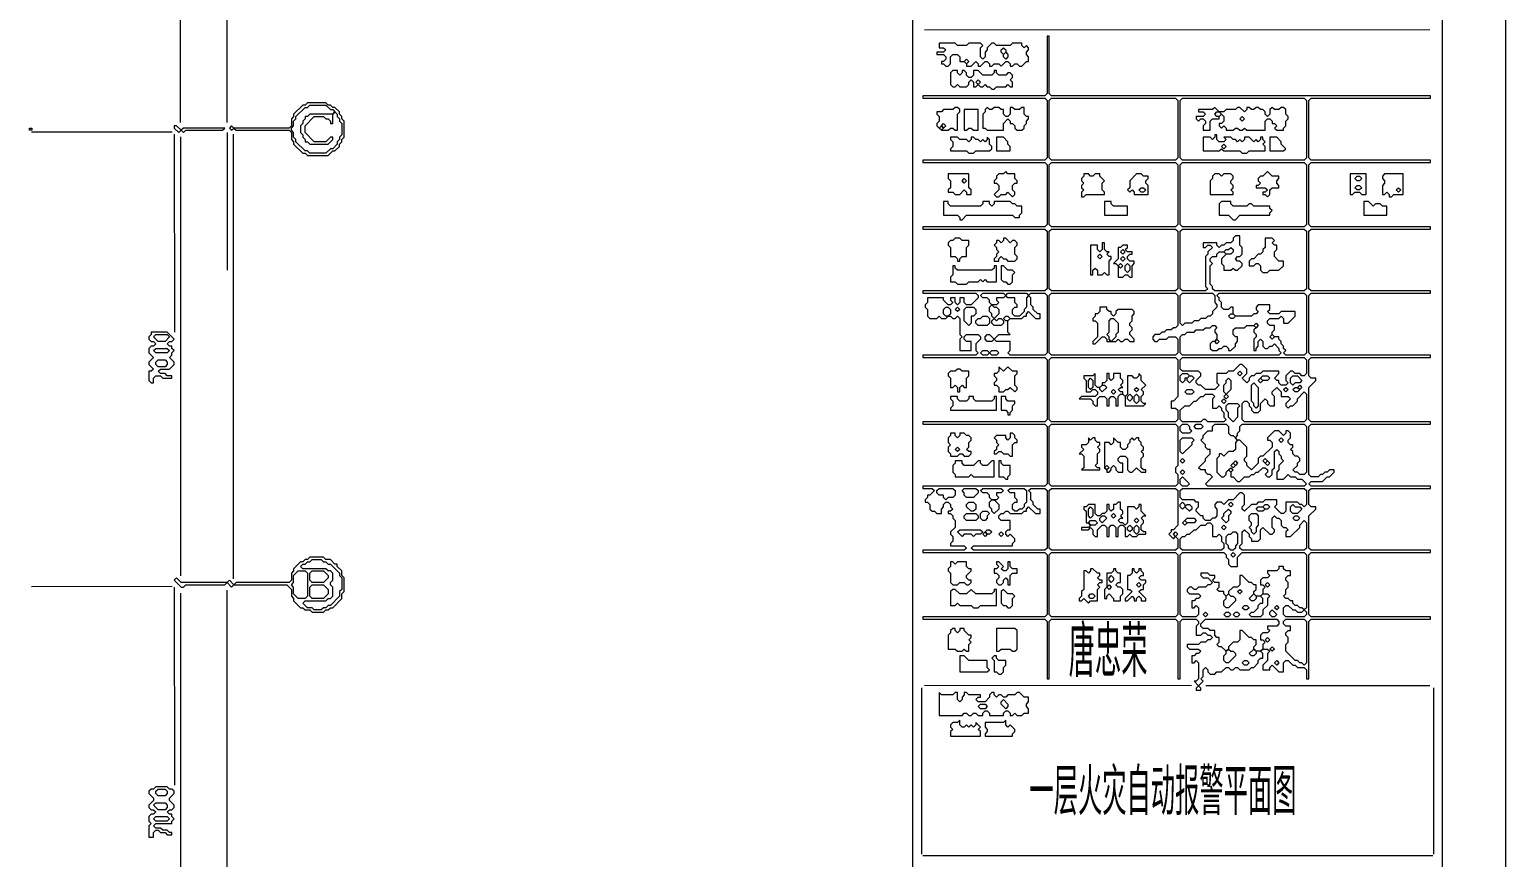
# Model space of a CAD drawing. Extents: x 67 to 3049, y 50 to 1736.
# Drawn here: x 2406 to 3049, y 420 to 781 of the extents above; entities that cross this region are included whole.
import ezdxf

# ---------------------------------------------------------------- set-up
doc = ezdxf.new("R2010")
doc.units = 0
for name, color, linetype, lineweight in [('OCR_TEXT', 6, 'Continuous', 0), ('RESIDUAL_GRAPHIC', 3, 'Continuous', 0), ('TEXT_FALLBACK_OUTLINE', 2, 'Continuous', 0), ('TRACE_STRAIGHT', 5, 'Continuous', 0), ('TRACE_TEXT_SYMBOL', 6, 'Continuous', 0)]:
    doc.layers.add(name, color=color, linetype=linetype, lineweight=lineweight)
doc.styles.add('wqy-unicode', font='wqy-unicode.lff')

msp = doc.modelspace()

# ---------------------------------------------------------------- linework, layer by layer
at = {"layer": 'RESIDUAL_GRAPHIC', "color": 3}
for points in [[(2849, 778), (2849, 753), (2848, 752), (2795, 752), (2795, 751), (2848, 751), (2849, 750), (2849, 725), (2848, 724), (2795, 724), (2795, 723), (2848, 723), (2849, 722), (2849, 696), (2848, 695), (2795, 695), (2795, 694), (2848, 694), (2849, 693), (2849, 668), (2848, 667), (2795, 667), (2795, 666), (2818, 666), (2819, 665), (2819, 664), (2816, 661), (2814, 661), (2813, 662), (2813, 664), (2811, 664), (2811, 662), (2810, 661), (2809, 662), (2809, 664), (2807, 664), (2807, 663), (2808, 662), (2807, 661), (2806, 661), (2804, 663), (2804, 664), (2797, 664), (2797, 662), (2796, 661), (2796, 660), (2797, 659), (2797, 656), (2798, 655), (2801, 655), (2802, 656), (2803, 655), (2805, 655), (2806, 656), (2807, 656), (2808, 655), (2809, 655), (2810, 656), (2811, 655), (2811, 648), (2812, 647), (2811, 646), (2811, 641), (2816, 641)], [(2963, 574), (2963, 580), (2964, 581), (3016, 581), (3016, 582), (2964, 582), (2963, 583), (2964, 584), (2969, 584), (2971, 586), (2972, 586), (2974, 588), (2974, 589), (2972, 589), (2971, 588), (2970, 588), (2969, 587), (2968, 587), (2967, 586), (2964, 586), (2963, 587), (2963, 608), (2964, 609), (3016, 609), (3016, 610), (2964, 610), (2963, 611), (2963, 625), (2966, 628), (2966, 629), (2964, 629), (2963, 630), (2963, 637), (2964, 638), (3016, 638), (3016, 639), (2964, 639), (2963, 640), (2963, 665), (2964, 666), (3016, 666), (3016, 667), (2964, 667), (2963, 668), (2963, 693), (2964, 694), (3016, 694), (3016, 695), (2964, 695), (2963, 696), (2963, 722), (2964, 723), (3016, 723), (3016, 724), (2964, 724), (2963, 725), (2963, 750), (2964, 751), (3016, 751), (3016, 752), (2851, 752), (2850, 753), (2850, 778), (2849, 778)], [(2920, 651), (2921, 652), (2922, 652), (2923, 651), (2922, 650), (2922, 649), (2923, 648), (2923, 646), (2922, 645), (2921, 645), (2920, 644), (2920, 642), (2921, 641), (2923, 641), (2924, 642), (2925, 642), (2926, 643), (2927, 643), (2928, 642), (2928, 641), (2929, 641), (2931, 643), (2931, 644), (2932, 645), (2932, 647), (2931, 647), (2930, 648), (2930, 650), (2931, 651), (2935, 651), (2936, 652), (2939, 652), (2940, 651), (2939, 650), (2939, 649), (2940, 648), (2940, 647), (2939, 646), (2939, 641), (2940, 641), (2940, 642), (2941, 643), (2941, 645), (2942, 646), (2943, 645), (2943, 643), (2944, 642), (2945, 642), (2946, 643), (2947, 643), (2948, 644), (2950, 642), (2950, 641), (2951, 640), (2950, 639), (2908, 639), (2907, 640), (2907, 647), (2908, 648), (2909, 648), (2910, 649), (2913, 649), (2914, 650), (2917, 650)], [(2917, 650), (2918, 651), (2920, 651)], [(2816, 641), (2816, 645), (2814, 645), (2813, 646), (2813, 647), (2814, 648), (2819, 648), (2820, 647), (2820, 646), (2818, 644), (2818, 641), (2819, 640), (2818, 639), (2795, 639), (2795, 638), (2848, 638), (2849, 637), (2849, 611), (2848, 610), (2795, 610), (2795, 609), (2848, 609), (2849, 608), (2849, 583), (2848, 582), (2795, 582), (2795, 581), (2799, 581), (2800, 580), (2798, 578), (2797, 578), (2797, 577), (2796, 576), (2796, 575), (2797, 575), (2798, 574), (2798, 572), (2799, 571), (2800, 571), (2801, 570), (2803, 570), (2803, 572), (2804, 573), (2804, 574), (2805, 575), (2806, 575), (2807, 574), (2807, 573), (2808, 572), (2807, 571), (2806, 571), (2806, 570), (2807, 570), (2808, 569), (2808, 568), (2809, 567), (2809, 564), (2807, 562), (2807, 561), (2808, 560), (2808, 558), (2807, 557), (2807, 556), (2813, 556)], [(2919, 582), (2918, 583), (2921, 586), (2920, 587), (2919, 587), (2918, 588), (2918, 589), (2916, 589), (2915, 590), (2918, 593), (2918, 594), (2920, 596), (2920, 598), (2919, 598), (2918, 599), (2918, 600), (2916, 602), (2917, 603), (2917, 604), (2919, 606), (2921, 606), (2921, 608)], [(2921, 608), (2922, 609), (2927, 609), (2928, 608), (2928, 605), (2929, 604), (2930, 604), (2932, 602), (2931, 601), (2931, 598), (2930, 597), (2928, 597), (2926, 595), (2925, 596), (2924, 596), (2924, 595), (2923, 594), (2923, 588), (2925, 586), (2926, 586), (2927, 587), (2927, 588), (2928, 589), (2929, 588), (2929, 586), (2930, 586), (2932, 584), (2933, 584), (2935, 586), (2937, 586), (2938, 587), (2939, 587), (2940, 588), (2941, 588), (2943, 590), (2944, 590), (2945, 589), (2945, 588), (2944, 587), (2945, 586), (2946, 586), (2947, 587), (2947, 589), (2948, 590), (2948, 597), (2949, 598), (2950, 597), (2950, 596), (2951, 595), (2951, 594), (2952, 593), (2950, 591), (2950, 589), (2949, 588), (2949, 585), (2952, 585), (2954, 587), (2955, 586), (2957, 586), (2958, 585), (2960, 585), (2962, 583), (2961, 582), (2919, 582)], [(2917, 499), (2917, 502), (2918, 503), (2919, 502), (2919, 501), (2920, 500), (2922, 500), (2923, 501), (2925, 501), (2927, 503), (2928, 503), (2929, 502), (2930, 502), (2931, 503), (2932, 503), (2933, 502), (2937, 502), (2938, 503), (2939, 503), (2941, 505), (2941, 506), (2942, 507), (2943, 507), (2943, 509), (2942, 510), (2943, 511), (2945, 511), (2946, 510), (2945, 509), (2945, 506), (2943, 504), (2943, 502), (2946, 502), (2946, 503), (2947, 504), (2950, 501), (2952, 501), (2952, 505), (2953, 506), (2954, 506), (2956, 504), (2957, 504), (2958, 503), (2961, 503), (2962, 502), (2962, 498), (2963, 498), (2963, 523), (2964, 524), (3016, 524), (3016, 525), (2964, 525), (2963, 526), (2963, 552), (2964, 553), (3016, 553), (3016, 554), (2964, 554), (2963, 555), (2963, 569), (2966, 572), (2966, 573), (2964, 573), (2963, 574)], [(2813, 556), (2814, 555), (2813, 554), (2795, 554), (2795, 553), (2848, 553), (2849, 552), (2849, 526), (2848, 525), (2795, 525), (2795, 524), (2848, 524), (2849, 523), (2849, 498), (2850, 498), (2850, 523), (2851, 524), (2905, 524), (2906, 523), (2906, 498), (2907, 498), (2907, 523), (2908, 524), (2914, 524), (2915, 523), (2915, 522), (2914, 521), (2914, 517), (2916, 517), (2917, 518), (2918, 518), (2919, 517), (2920, 517), (2921, 516), (2920, 515), (2919, 515), (2918, 514), (2916, 514), (2915, 513), (2910, 513), (2910, 512), (2911, 511), (2915, 511), (2916, 510), (2915, 509), (2914, 509), (2913, 508), (2912, 508), (2912, 505), (2913, 505), (2914, 506), (2915, 505), (2915, 498), (2914, 497), (2913, 497), (2915, 495), (2914, 494), (2914, 493), (2916, 493), (2916, 494), (2915, 495), (2917, 497), (2916, 498), (2917, 499)], [(2907, 552), (2908, 553), (2926, 553), (2927, 552), (2927, 551), (2928, 550), (2928, 548), (2929, 547), (2932, 547), (2932, 551), (2934, 553), (2961, 553), (2962, 552), (2962, 529), (2961, 528), (2960, 529), (2959, 529), (2958, 530), (2957, 530), (2956, 531), (2956, 532), (2955, 532), (2954, 533), (2953, 533), (2952, 534), (2953, 535), (2953, 537), (2954, 538), (2954, 540), (2953, 541), (2953, 542), (2954, 543), (2955, 543), (2955, 545), (2953, 545), (2952, 546), (2952, 547), (2950, 547), (2950, 546), (2949, 545), (2945, 545), (2945, 544), (2946, 543), (2945, 542), (2943, 542), (2942, 541), (2942, 539), (2943, 539), (2944, 538), (2943, 537), (2943, 535), (2942, 534), (2940, 534), (2939, 535), (2939, 536), (2940, 537), (2940, 539), (2939, 539), (2938, 540), (2937, 540), (2934, 543), (2933, 543), (2933, 539), (2932, 538)], [(2932, 538), (2930, 538), (2928, 536), (2928, 535), (2927, 534), (2926, 535), (2926, 536), (2924, 536), (2923, 537), (2924, 538), (2924, 540), (2922, 540), (2921, 541), (2922, 542), (2922, 543), (2920, 543), (2919, 544), (2916, 544), (2916, 543), (2917, 542), (2919, 542), (2921, 540), (2920, 539), (2919, 539), (2918, 538), (2915, 538), (2914, 537), (2913, 537), (2912, 538), (2911, 538), (2910, 537), (2910, 536), (2911, 535), (2915, 535), (2916, 534), (2915, 533), (2914, 533), (2913, 532), (2912, 532), (2912, 529), (2913, 529), (2914, 530), (2915, 529), (2915, 526), (2914, 525), (2908, 525), (2907, 526), (2907, 552)]]:
    msp.add_lwpolyline(points, dxfattribs=at)
for points in [[(2850, 750), (2851, 751), (2905, 751), (2906, 750), (2906, 725), (2905, 724), (2851, 724), (2850, 725)], [(2907, 750), (2908, 751), (2961, 751), (2962, 750), (2962, 725), (2961, 724), (2908, 724), (2907, 725)], [(2850, 722), (2851, 723), (2905, 723), (2906, 722), (2906, 696), (2905, 695), (2851, 695), (2850, 696)], [(2907, 722), (2908, 723), (2961, 723), (2962, 722), (2962, 696), (2961, 695), (2908, 695), (2907, 696)], [(2850, 693), (2851, 694), (2905, 694), (2906, 693), (2906, 668), (2905, 667), (2851, 667), (2850, 668)], [(2907, 693), (2908, 694), (2961, 694), (2962, 693), (2962, 668), (2961, 667), (2922, 667), (2921, 668), (2921, 669), (2920, 670), (2920, 678), (2921, 679), (2920, 680), (2920, 681), (2921, 682), (2923, 682), (2923, 683), (2924, 684), (2926, 684), (2927, 683), (2925, 681), (2925, 679), (2926, 678), (2926, 676), (2929, 676), (2930, 677), (2931, 676), (2932, 676), (2934, 678), (2934, 679), (2933, 680), (2932, 680), (2931, 681), (2932, 682), (2933, 682), (2934, 683), (2934, 686), (2933, 687), (2933, 691), (2931, 691), (2930, 690), (2930, 689), (2929, 688), (2927, 688), (2926, 687), (2925, 687), (2924, 686), (2923, 687), (2923, 688), (2917, 688), (2917, 686), (2918, 686), (2919, 687), (2920, 687), (2921, 686), (2919, 684), (2919, 683), (2918, 682), (2918, 669), (2919, 668), (2918, 667), (2908, 667), (2907, 668)], [(2928, 685), (2929, 686), (2930, 685), (2930, 684), (2929, 683), (2927, 683), (2926, 684), (2927, 685)], [(2820, 665), (2821, 666), (2830, 666), (2831, 665), (2830, 664), (2827, 664), (2827, 663), (2828, 662), (2827, 661), (2825, 661), (2824, 662), (2824, 663), (2823, 664), (2821, 664)], [(2841, 665), (2842, 666), (2848, 666), (2849, 665), (2849, 640), (2848, 639), (2833, 639), (2832, 640), (2833, 641), (2833, 645), (2827, 645), (2826, 646), (2828, 648), (2833, 648), (2832, 649), (2832, 654), (2833, 655), (2838, 655), (2839, 656), (2840, 656), (2840, 657), (2841, 658), (2844, 655), (2846, 655), (2846, 657), (2845, 657), (2843, 659), (2843, 660), (2842, 661), (2842, 664)], [(2831, 665), (2832, 666), (2840, 666), (2841, 665), (2840, 664), (2840, 660), (2839, 659), (2839, 658), (2837, 656), (2835, 656), (2834, 657), (2834, 659), (2835, 660), (2836, 660), (2836, 661), (2835, 662), (2835, 664), (2832, 664)], [(2850, 665), (2851, 666), (2905, 666), (2906, 665), (2906, 652), (2905, 651), (2904, 651), (2903, 650), (2901, 650), (2900, 649), (2899, 649), (2898, 648), (2896, 648), (2895, 647), (2895, 646), (2896, 645), (2897, 645), (2898, 646), (2901, 646), (2902, 647), (2905, 647), (2906, 646), (2906, 640), (2905, 639), (2851, 639), (2850, 640)], [(2907, 665), (2908, 666), (2921, 666), (2922, 665), (2922, 662), (2923, 661), (2923, 660), (2921, 658), (2921, 657), (2920, 656), (2919, 656), (2918, 655), (2916, 655), (2915, 654), (2913, 654), (2912, 653), (2909, 653), (2908, 652), (2907, 653)], [(2923, 665), (2924, 666), (2961, 666), (2962, 665), (2962, 640), (2961, 639), (2953, 639), (2952, 640), (2953, 641), (2952, 642), (2952, 643), (2951, 644), (2951, 645), (2950, 646), (2950, 647), (2948, 647), (2947, 648), (2947, 649), (2948, 650), (2948, 652), (2946, 652), (2945, 653), (2945, 654), (2946, 655), (2950, 655), (2951, 656), (2952, 655), (2952, 653), (2954, 653), (2957, 656), (2957, 658), (2951, 658), (2950, 657), (2946, 657), (2945, 658), (2946, 659), (2946, 661), (2941, 661), (2940, 660), (2940, 659), (2941, 658), (2940, 657), (2939, 657), (2938, 656), (2931, 656), (2930, 657), (2930, 660), (2929, 660), (2928, 659), (2926, 659), (2925, 660), (2925, 662), (2924, 663), (2924, 664)], [(2804, 659), (2805, 660), (2806, 660), (2807, 659), (2807, 657), (2806, 656), (2805, 656), (2804, 657)], [(2809, 659), (2810, 660), (2811, 659), (2810, 658)], [(2813, 659), (2814, 660), (2817, 660), (2818, 659), (2818, 657), (2817, 656), (2816, 656), (2816, 653), (2815, 652), (2813, 654)], [(2820, 655), (2821, 656), (2823, 656), (2824, 655), (2824, 653), (2823, 652), (2819, 652), (2818, 653), (2818, 654), (2819, 655)], [(2824, 660), (2825, 661), (2826, 660), (2827, 660), (2828, 659), (2828, 657), (2826, 655), (2825, 656), (2825, 657), (2824, 658)], [(2830, 655), (2831, 656), (2832, 656), (2833, 655), (2832, 654), (2831, 654)], [(2928, 656), (2929, 657), (2930, 657), (2931, 656), (2930, 655), (2929, 655)], [(2825, 654), (2826, 655), (2827, 654), (2828, 655), (2829, 655), (2830, 654), (2830, 653), (2829, 652), (2826, 652), (2825, 653)], [(2939, 652), (2940, 653), (2941, 652), (2940, 651)], [(2822, 647), (2823, 648), (2824, 648), (2826, 646), (2825, 645), (2823, 645), (2822, 646)], [(2922, 645), (2923, 646), (2924, 645), (2923, 644)], [(2946, 647), (2947, 648), (2948, 647), (2947, 646)], [(2820, 640), (2821, 641), (2823, 641), (2824, 640), (2823, 639), (2821, 639)], [(2824, 640), (2825, 641), (2827, 641), (2828, 640), (2827, 639), (2825, 639)], [(2850, 637), (2851, 638), (2905, 638), (2906, 637), (2906, 621), (2904, 619), (2903, 619), (2903, 616), (2905, 616), (2906, 615), (2906, 611), (2905, 610), (2851, 610), (2850, 611)], [(2907, 637), (2908, 638), (2961, 638), (2962, 637), (2962, 631), (2961, 630), (2960, 630), (2959, 631), (2957, 631), (2956, 632), (2955, 632), (2953, 630), (2953, 628), (2954, 627), (2953, 626), (2951, 626), (2950, 627), (2950, 628), (2949, 628), (2948, 629), (2950, 631), (2950, 632), (2943, 632), (2942, 631), (2940, 631), (2939, 630), (2938, 630), (2937, 629), (2937, 628), (2936, 627), (2934, 629), (2936, 631), (2936, 633), (2934, 635), (2933, 635), (2930, 632), (2928, 632), (2927, 631), (2923, 631), (2923, 627), (2924, 626), (2922, 624), (2918, 624), (2916, 626), (2915, 626), (2914, 627), (2914, 628), (2916, 630), (2916, 631), (2915, 632), (2908, 632), (2907, 633)], [(2828, 634), (2828, 632), (2827, 631), (2826, 631), (2826, 630), (2827, 629), (2827, 628), (2826, 627), (2826, 626), (2827, 626), (2828, 625), (2828, 623), (2830, 623), (2831, 624), (2832, 624), (2833, 625), (2835, 623), (2836, 624), (2836, 625), (2835, 626), (2835, 630), (2836, 631), (2836, 632), (2834, 632), (2832, 634), (2830, 632)], [(2907, 630), (2908, 631), (2910, 631), (2911, 630), (2910, 629), (2909, 629), (2909, 628), (2908, 627), (2907, 628)], [(2910, 629), (2911, 630), (2912, 630), (2913, 629), (2911, 627), (2910, 628)], [(2932, 631), (2933, 632), (2934, 631), (2933, 630)], [(2942, 629), (2943, 630), (2945, 630), (2946, 629), (2945, 628), (2943, 628)], [(2955, 629), (2956, 630), (2958, 630), (2960, 628), (2959, 627), (2957, 627), (2956, 626), (2955, 627)], [(2909, 623), (2910, 624), (2912, 624), (2913, 623), (2912, 622), (2910, 622)], [(2927, 628), (2928, 629), (2929, 628), (2929, 624), (2927, 622), (2926, 623), (2926, 626), (2927, 627)], [(2949, 625), (2951, 623), (2951, 621), (2954, 621), (2955, 620), (2953, 618), (2953, 617), (2954, 616), (2955, 617), (2956, 617), (2958, 619), (2958, 620), (2961, 623), (2962, 622), (2962, 611), (2961, 610), (2935, 610), (2934, 611), (2934, 618), (2935, 619), (2936, 619), (2937, 618), (2937, 617), (2938, 616), (2938, 615), (2939, 614), (2941, 614), (2942, 615), (2942, 618), (2944, 620), (2945, 619), (2945, 618), (2946, 617), (2948, 617), (2948, 621), (2947, 622), (2947, 623)], [(2938, 626), (2939, 627), (2941, 625), (2941, 617), (2940, 616), (2939, 617), (2939, 618), (2938, 619)], [(2941, 628), (2942, 629), (2943, 628), (2942, 627)], [(2952, 624), (2953, 625), (2954, 624), (2953, 623)], [(2956, 624), (2957, 625), (2958, 625), (2959, 624), (2958, 623), (2957, 623)], [(2958, 625), (2959, 626), (2960, 625), (2959, 624)], [(2917, 621), (2918, 622), (2921, 622), (2922, 621), (2921, 620), (2921, 616), (2923, 616), (2924, 617), (2925, 616), (2925, 615), (2926, 614), (2926, 612), (2927, 611), (2926, 610), (2919, 610), (2918, 611), (2917, 611), (2916, 610), (2908, 610), (2907, 611), (2907, 615), (2909, 617), (2911, 617), (2913, 619), (2914, 619), (2916, 621)], [(2925, 619), (2926, 620), (2927, 619), (2926, 618)], [(2926, 621), (2927, 622), (2928, 621), (2927, 620)], [(2927, 617), (2928, 618), (2932, 618), (2933, 617), (2932, 616), (2932, 612), (2930, 610), (2928, 612), (2928, 614), (2927, 615)], [(2850, 608), (2851, 609), (2905, 609), (2906, 608), (2906, 591), (2905, 590), (2905, 588), (2906, 587), (2906, 583), (2905, 582), (2851, 582), (2850, 583)], [(2907, 608), (2908, 609), (2910, 609), (2911, 608), (2911, 607), (2912, 606), (2911, 605), (2908, 605), (2907, 606)], [(2913, 608), (2914, 609), (2916, 609), (2917, 608), (2916, 607), (2914, 607)], [(2933, 608), (2934, 609), (2961, 609), (2962, 608), (2962, 588), (2961, 587), (2959, 587), (2958, 588), (2957, 588), (2956, 589), (2958, 591), (2958, 592), (2959, 593), (2959, 594), (2958, 595), (2957, 595), (2956, 596), (2956, 597), (2955, 598), (2956, 599), (2956, 600), (2955, 600), (2954, 601), (2954, 602), (2955, 603), (2955, 605), (2954, 606), (2953, 606), (2953, 605), (2952, 604), (2950, 606), (2948, 606), (2945, 603), (2945, 602), (2946, 602), (2947, 601), (2947, 599), (2943, 595), (2942, 595), (2941, 594), (2941, 592), (2938, 589), (2936, 591), (2936, 592), (2935, 593), (2935, 594), (2936, 595), (2936, 599), (2933, 602), (2932, 602), (2931, 603), (2932, 604), (2932, 605), (2933, 606)], [(2907, 602), (2908, 603), (2912, 603), (2913, 602), (2912, 601), (2912, 600), (2908, 596), (2907, 597)], [(2950, 602), (2951, 603), (2952, 602), (2951, 601)], [(2907, 593), (2908, 594), (2909, 593), (2908, 592)], [(2929, 591), (2930, 592), (2931, 591), (2930, 590)], [(2930, 592), (2931, 593), (2932, 592), (2931, 591)], [(2943, 593), (2944, 594), (2945, 593), (2944, 592)], [(2944, 592), (2945, 593), (2946, 592), (2945, 591)], [(2907, 588), (2908, 589), (2909, 588), (2908, 587)], [(2907, 585), (2908, 586), (2911, 583), (2910, 582), (2908, 582), (2907, 583)], [(2928, 589), (2929, 590), (2930, 589), (2929, 588)], [(2801, 580), (2802, 581), (2808, 581), (2809, 580), (2809, 578), (2808, 577), (2806, 577), (2805, 576), (2804, 577), (2804, 578), (2802, 578), (2801, 579)], [(2812, 580), (2813, 581), (2818, 581), (2819, 580), (2819, 579), (2817, 577), (2814, 577), (2813, 578), (2813, 579)], [(2841, 580), (2842, 581), (2848, 581), (2849, 580), (2849, 555), (2848, 554), (2817, 554), (2816, 555), (2817, 556), (2834, 556), (2834, 557), (2835, 558), (2835, 559), (2833, 561), (2832, 560), (2831, 561), (2831, 562), (2832, 563), (2833, 563), (2833, 567), (2829, 567), (2828, 568), (2828, 569), (2829, 570), (2830, 570), (2831, 571), (2832, 571), (2833, 570), (2838, 570), (2839, 571), (2840, 571), (2840, 572), (2841, 573), (2844, 570), (2846, 570), (2846, 572), (2845, 572), (2843, 574), (2843, 575), (2842, 576), (2842, 579)], [(2820, 580), (2821, 581), (2829, 581), (2830, 580), (2829, 579), (2827, 579), (2827, 578), (2828, 577), (2827, 576), (2825, 576), (2824, 577), (2824, 578), (2823, 579), (2821, 579)], [(2832, 580), (2833, 581), (2839, 581), (2840, 580), (2840, 575), (2839, 574), (2839, 573), (2838, 572), (2837, 572), (2836, 571), (2835, 571), (2834, 572), (2834, 574), (2835, 575), (2836, 575), (2836, 576), (2835, 577), (2835, 579), (2833, 579)], [(2850, 580), (2851, 581), (2905, 581), (2906, 580), (2906, 565), (2904, 563), (2903, 563), (2903, 562), (2902, 561), (2904, 559), (2905, 560), (2906, 559), (2906, 555), (2905, 554), (2851, 554), (2850, 555)], [(2907, 580), (2908, 581), (2961, 581), (2962, 580), (2962, 574), (2961, 573), (2960, 574), (2959, 574), (2958, 575), (2953, 575), (2953, 571), (2952, 570), (2951, 570), (2948, 573), (2949, 574), (2949, 576), (2944, 576), (2943, 575), (2941, 575), (2940, 574), (2938, 574), (2935, 571), (2934, 572), (2934, 573), (2935, 574), (2935, 578), (2934, 579), (2933, 579), (2930, 576), (2928, 576), (2926, 574), (2925, 575), (2923, 575), (2922, 574), (2922, 573), (2923, 572), (2923, 569), (2922, 568), (2921, 568), (2920, 567), (2918, 567), (2917, 568), (2917, 569), (2916, 569), (2914, 571), (2914, 572), (2915, 573), (2915, 575), (2914, 575), (2913, 576), (2908, 576), (2907, 577)], [(2814, 574), (2815, 575), (2817, 575), (2818, 574), (2818, 572), (2817, 571), (2816, 571), (2814, 573)], [(2824, 575), (2825, 576), (2826, 576), (2828, 574), (2828, 572), (2826, 570), (2825, 571), (2825, 572), (2824, 573)], [(2907, 574), (2908, 575), (2909, 574), (2909, 573), (2908, 572), (2907, 573)], [(2909, 573), (2910, 574), (2911, 574), (2912, 573), (2912, 572), (2911, 571)], [(2928, 572), (2929, 571), (2929, 570), (2928, 569), (2928, 567), (2927, 566), (2925, 568), (2926, 569), (2926, 570)], [(2928, 574), (2929, 575), (2930, 574), (2929, 573)], [(2940, 572), (2941, 573), (2943, 573), (2944, 572), (2943, 571), (2941, 571)], [(2943, 573), (2944, 574), (2945, 574), (2946, 573), (2945, 572), (2944, 572)], [(2955, 573), (2956, 574), (2957, 573), (2959, 573), (2960, 572), (2958, 570), (2956, 570), (2955, 571)], [(2813, 569), (2814, 570), (2818, 570), (2819, 569), (2819, 568), (2818, 567), (2814, 567), (2813, 568)], [(2820, 570), (2821, 571), (2823, 571), (2824, 570), (2823, 569), (2823, 568), (2822, 567), (2821, 567), (2820, 568)], [(2918, 565), (2919, 566), (2920, 566), (2921, 565), (2921, 560), (2923, 560), (2924, 561), (2925, 560), (2925, 558), (2926, 557), (2926, 555), (2925, 554), (2908, 554), (2907, 555), (2907, 559), (2908, 560), (2909, 560), (2910, 561), (2911, 561), (2913, 563), (2914, 563), (2916, 565)], [(2908, 566), (2909, 567), (2910, 566), (2909, 565)], [(2909, 567), (2910, 568), (2913, 568), (2914, 567), (2913, 566), (2910, 566)], [(2947, 568), (2948, 569), (2949, 568), (2950, 568), (2951, 567), (2951, 565), (2952, 564), (2953, 564), (2954, 563), (2953, 562), (2953, 560), (2955, 560), (2959, 564), (2959, 565), (2961, 567), (2962, 566), (2962, 555), (2961, 554), (2934, 554), (2933, 555), (2933, 556), (2934, 557), (2934, 562), (2935, 563), (2937, 561), (2937, 560), (2938, 559), (2938, 558), (2941, 558), (2942, 559), (2942, 563), (2943, 564), (2946, 561), (2947, 561), (2948, 562), (2948, 563), (2947, 564)], [(2937, 569), (2938, 570), (2940, 570), (2941, 569), (2941, 565), (2940, 564), (2940, 562), (2939, 561), (2938, 562), (2938, 563), (2937, 564), (2938, 565), (2938, 566), (2937, 567)], [(2956, 568), (2957, 569), (2958, 569), (2959, 568), (2958, 567), (2957, 567)], [(2810, 562), (2811, 563), (2820, 563), (2821, 562), (2820, 561), (2818, 561), (2817, 560), (2816, 561), (2813, 561), (2812, 560)], [(2821, 561), (2822, 562), (2823, 561), (2822, 560)], [(2822, 562), (2823, 563), (2824, 563), (2825, 562), (2824, 561), (2823, 561)], [(2828, 561), (2829, 562), (2830, 561), (2829, 560)], [(2904, 561), (2905, 562), (2906, 561), (2905, 560)], [(2925, 564), (2926, 565), (2927, 564), (2926, 563)], [(2929, 561), (2930, 562), (2931, 562), (2932, 561), (2932, 557), (2931, 556), (2931, 555), (2930, 554), (2929, 554), (2928, 555), (2928, 556), (2927, 557), (2927, 560), (2928, 561)], [(2850, 552), (2851, 553), (2905, 553), (2906, 552), (2906, 526), (2905, 525), (2851, 525), (2850, 526)], [(2929, 552), (2930, 553), (2931, 552), (2930, 551)], [(2944, 539), (2945, 540), (2946, 539), (2945, 538)], [(2927, 534), (2928, 535), (2929, 534), (2930, 534), (2931, 533), (2931, 532), (2928, 529), (2927, 529), (2926, 530), (2926, 532), (2927, 533)], [(2932, 536), (2933, 537), (2934, 536), (2933, 535)], [(2942, 534), (2943, 535), (2945, 535), (2946, 534), (2945, 533), (2945, 530), (2943, 528), (2943, 526), (2942, 525), (2938, 525), (2937, 526), (2938, 527), (2939, 527), (2941, 529), (2941, 530), (2942, 531), (2943, 531), (2943, 533)], [(2939, 535), (2940, 534), (2940, 533), (2939, 532), (2938, 532), (2937, 533)], [(2917, 526), (2918, 527), (2919, 526), (2918, 525)], [(2926, 526), (2927, 527), (2928, 527), (2929, 526), (2928, 525), (2927, 525)], [(2930, 526), (2931, 527), (2932, 527), (2933, 526), (2932, 525), (2931, 525)], [(2934, 529), (2935, 530), (2936, 530), (2937, 529), (2936, 528), (2935, 528)], [(2946, 527), (2947, 528), (2949, 526), (2948, 525), (2947, 525), (2946, 526)], [(2948, 529), (2949, 530), (2950, 529), (2949, 528)], [(2952, 529), (2953, 530), (2954, 530), (2956, 528), (2957, 528), (2958, 527), (2960, 527), (2961, 528), (2962, 527), (2962, 526), (2961, 525), (2953, 525), (2952, 526)], [(2918, 524), (2949, 524), (2950, 523), (2950, 522), (2949, 521), (2945, 521), (2945, 520), (2946, 519), (2945, 518), (2943, 518), (2942, 517), (2942, 515), (2943, 515), (2944, 514), (2943, 513), (2943, 511), (2942, 510), (2940, 510), (2939, 511), (2939, 512), (2940, 513), (2940, 515), (2939, 515), (2938, 516), (2937, 516), (2934, 519), (2933, 519), (2933, 515), (2932, 514), (2930, 514), (2928, 512), (2928, 511), (2927, 510), (2925, 512), (2924, 512), (2923, 513), (2924, 514), (2924, 516), (2923, 516), (2922, 517), (2922, 519), (2920, 519), (2919, 520), (2917, 520), (2916, 521), (2916, 522)], [(2952, 523), (2953, 524), (2961, 524), (2962, 523), (2962, 505), (2961, 504), (2960, 505), (2959, 505), (2958, 506), (2957, 506), (2953, 510), (2953, 513), (2954, 514), (2954, 516), (2953, 517), (2953, 518), (2954, 519), (2955, 519), (2955, 521), (2953, 521), (2952, 522)], [(2944, 515), (2945, 516), (2946, 515), (2945, 514)], [(2927, 510), (2928, 511), (2929, 510), (2930, 510), (2931, 509), (2931, 508), (2928, 505), (2927, 505), (2926, 506), (2926, 508), (2927, 509)], [(2939, 511), (2940, 510), (2940, 509), (2939, 508), (2938, 508), (2937, 509)], [(2946, 511), (2947, 512), (2948, 511), (2947, 510)], [(2934, 505), (2935, 506), (2936, 506), (2937, 505), (2936, 504), (2935, 504)], [(2948, 505), (2949, 506), (2950, 505), (2949, 504)]]:
    msp.add_lwpolyline(points, close=True, dxfattribs=at)
at = {"layer": 'TEXT_FALLBACK_OUTLINE', "color": 2}
for points in [[(2802, 775), (2802, 773), (2804, 773), (2805, 772), (2804, 771), (2801, 771), (2801, 770), (2804, 770), (2805, 769), (2805, 768), (2804, 767), (2803, 767), (2803, 766), (2804, 766), (2805, 765), (2806, 765), (2807, 766), (2807, 769), (2808, 770), (2810, 770), (2811, 769), (2811, 767), (2813, 767), (2814, 766), (2814, 765), (2816, 765), (2818, 767), (2819, 766), (2819, 765), (2820, 765), (2822, 767), (2823, 767), (2824, 766), (2824, 765), (2825, 765), (2826, 766), (2828, 766), (2829, 765), (2831, 767), (2832, 767), (2833, 766), (2833, 765), (2834, 765), (2835, 766), (2836, 766), (2837, 765), (2838, 765), (2840, 767), (2841, 767), (2841, 769), (2840, 770), (2840, 771), (2841, 772), (2841, 773), (2840, 774), (2839, 773), (2838, 774), (2838, 775), (2834, 775), (2833, 774), (2827, 774), (2826, 775), (2825, 775), (2823, 773)], [(2823, 773), (2823, 772), (2822, 771), (2822, 769), (2821, 768), (2820, 769), (2820, 773), (2821, 774), (2820, 775), (2815, 775), (2814, 774), (2810, 774), (2809, 775), (2802, 775)], [(2922, 747), (2921, 746), (2915, 746), (2915, 745), (2917, 745), (2918, 744), (2917, 743), (2914, 743), (2914, 742), (2915, 741), (2916, 742), (2917, 742), (2918, 741), (2918, 740), (2917, 739), (2917, 737), (2920, 737), (2920, 741), (2921, 742), (2924, 742), (2924, 743), (2925, 744), (2926, 743), (2926, 741), (2925, 740), (2924, 740), (2924, 739), (2925, 738), (2926, 739), (2927, 738), (2927, 737), (2930, 737), (2931, 738), (2932, 738), (2933, 737), (2934, 737), (2935, 738), (2936, 737), (2944, 737), (2944, 741), (2945, 742), (2946, 742), (2947, 741), (2947, 740), (2948, 740), (2949, 739), (2948, 738), (2949, 737), (2952, 737), (2952, 738), (2953, 739), (2953, 741), (2954, 742), (2954, 743), (2953, 744), (2953, 746), (2952, 747), (2951, 747), (2950, 746), (2948, 746), (2947, 747), (2946, 746), (2946, 744), (2945, 743)], [(2945, 743), (2944, 744), (2944, 745), (2943, 746), (2942, 746), (2941, 747), (2940, 747), (2939, 746), (2938, 746), (2937, 747), (2936, 747), (2936, 746), (2935, 745), (2933, 747), (2932, 747), (2931, 746), (2927, 746), (2926, 745), (2924, 745), (2922, 747)], [(2870, 631), (2869, 630), (2865, 630), (2865, 629), (2866, 628), (2866, 623), (2868, 623), (2869, 624), (2870, 624), (2871, 623), (2871, 622), (2870, 621), (2864, 621), (2863, 620), (2868, 620), (2869, 619), (2869, 618), (2870, 617), (2871, 617), (2871, 620), (2872, 621), (2874, 621), (2875, 620), (2875, 617), (2876, 617), (2876, 620), (2877, 621), (2878, 621), (2879, 620), (2879, 617), (2880, 617), (2880, 621), (2881, 622), (2882, 622), (2883, 621), (2883, 617), (2891, 617), (2892, 618), (2891, 618), (2890, 619), (2890, 621), (2891, 622), (2891, 623), (2890, 624), (2892, 626), (2890, 628), (2890, 630), (2889, 631), (2889, 630), (2888, 629), (2887, 629), (2886, 630), (2884, 630), (2884, 622), (2883, 621), (2882, 622), (2882, 623), (2881, 623), (2880, 624), (2881, 625), (2882, 625), (2881, 626), (2882, 627), (2882, 628)], [(2882, 628), (2881, 629), (2881, 631), (2878, 631), (2878, 629), (2877, 628), (2876, 629), (2876, 631), (2875, 631), (2875, 628), (2874, 627), (2873, 627), (2873, 626), (2872, 625), (2871, 625), (2870, 626), (2870, 631)], [(2880, 575), (2879, 574), (2878, 574), (2878, 572), (2877, 571), (2876, 572), (2876, 574), (2875, 574), (2875, 571), (2874, 570), (2873, 570), (2872, 569), (2871, 569), (2870, 570), (2870, 574), (2867, 574), (2866, 573), (2865, 573), (2865, 572), (2866, 571), (2866, 566), (2867, 566), (2868, 565), (2867, 564), (2864, 564), (2864, 563), (2867, 563), (2868, 564), (2869, 563), (2869, 561), (2870, 560), (2871, 560), (2871, 563), (2873, 565), (2874, 565), (2875, 564), (2875, 560), (2876, 560), (2876, 564), (2877, 565), (2878, 565), (2879, 564), (2879, 560), (2880, 560), (2880, 564), (2881, 565), (2882, 565), (2883, 564), (2883, 560), (2884, 560), (2885, 561), (2886, 560), (2888, 560), (2889, 561), (2892, 561), (2892, 562), (2891, 562), (2890, 563), (2890, 565), (2891, 566), (2891, 567), (2890, 568), (2891, 569), (2892, 569)], [(2892, 569), (2890, 571), (2890, 574), (2889, 574), (2889, 573), (2888, 572), (2887, 573), (2884, 573), (2884, 566), (2883, 565), (2882, 566), (2881, 566), (2880, 567), (2881, 568), (2882, 568), (2881, 569), (2882, 570), (2882, 571), (2881, 572), (2881, 575), (2880, 575)], [(2802, 492), (2802, 482), (2812, 482), (2813, 483), (2814, 483), (2815, 482), (2816, 482), (2817, 483), (2818, 483), (2819, 482), (2821, 482), (2821, 483), (2822, 484), (2823, 484), (2824, 483), (2824, 482), (2830, 482), (2830, 483), (2831, 484), (2832, 484), (2833, 483), (2833, 482), (2834, 482), (2835, 483), (2836, 482), (2838, 482), (2839, 483), (2841, 483), (2841, 485), (2840, 486), (2840, 487), (2841, 488), (2841, 490), (2839, 490), (2837, 492), (2836, 492), (2835, 491), (2832, 491), (2831, 490), (2830, 490), (2829, 491), (2828, 491), (2827, 490), (2826, 491), (2826, 492), (2825, 492), (2824, 491), (2824, 490), (2822, 488), (2819, 488), (2818, 489), (2819, 490), (2820, 490), (2820, 491), (2815, 491), (2814, 492), (2813, 492), (2813, 491), (2812, 490), (2812, 489), (2811, 488), (2810, 489), (2810, 492), (2809, 492)], [(2809, 492), (2808, 491), (2803, 491), (2802, 492)]]:
    msp.add_lwpolyline(points, dxfattribs=at)
for points in [[(2829, 772), (2830, 773), (2831, 772), (2831, 771), (2830, 770), (2829, 771)], [(2813, 767), (2814, 768), (2815, 767), (2814, 766)], [(2830, 770), (2831, 771), (2832, 770), (2832, 769), (2831, 768), (2830, 769)], [(2808, 763), (2807, 762), (2807, 757), (2808, 756), (2809, 756), (2810, 757), (2811, 756), (2814, 756), (2815, 757), (2815, 758), (2816, 759), (2817, 758), (2817, 756), (2818, 756), (2819, 757), (2820, 756), (2821, 756), (2822, 757), (2823, 756), (2824, 756), (2825, 755), (2826, 755), (2827, 756), (2831, 756), (2832, 757), (2833, 756), (2834, 756), (2834, 758), (2833, 759), (2834, 760), (2834, 761), (2833, 762), (2832, 762), (2831, 761), (2828, 761), (2827, 762), (2827, 763), (2826, 763), (2826, 762), (2825, 761), (2821, 761), (2819, 763), (2817, 763), (2817, 761), (2816, 760), (2815, 760), (2814, 761), (2814, 762), (2813, 763), (2812, 763), (2812, 762), (2811, 761), (2810, 762), (2810, 763)], [(2818, 758), (2819, 759), (2820, 758), (2819, 757)], [(2809, 747), (2808, 746), (2804, 746), (2803, 745), (2801, 745), (2801, 744), (2802, 743), (2802, 741), (2801, 740), (2801, 739), (2803, 737), (2806, 737), (2807, 738), (2808, 738), (2809, 737), (2810, 737), (2810, 744), (2811, 745), (2811, 746), (2810, 747)], [(2813, 746), (2813, 737), (2814, 737), (2815, 738), (2816, 738), (2817, 737), (2819, 737), (2819, 746)], [(2823, 747), (2822, 746), (2822, 745), (2821, 744), (2821, 738), (2822, 738), (2823, 737), (2830, 737), (2830, 740), (2832, 742), (2833, 741), (2833, 740), (2834, 740), (2835, 739), (2835, 738), (2836, 737), (2838, 737), (2839, 738), (2839, 739), (2840, 740), (2840, 741), (2841, 742), (2841, 743), (2840, 743), (2839, 744), (2839, 747), (2838, 747), (2837, 746), (2835, 746), (2834, 747), (2833, 747), (2833, 744), (2832, 743), (2831, 743), (2830, 744), (2830, 746), (2829, 746), (2828, 747), (2826, 747), (2825, 746), (2824, 746)], [(2802, 738), (2803, 739), (2804, 738), (2803, 737)], [(2803, 739), (2804, 740), (2805, 739), (2804, 738)], [(2922, 744), (2923, 745), (2924, 745), (2925, 744), (2924, 743), (2923, 743)], [(2933, 742), (2934, 743), (2935, 742), (2934, 741)], [(2807, 734), (2807, 733), (2808, 732), (2808, 730), (2807, 729), (2807, 728), (2814, 728), (2815, 727), (2817, 727), (2818, 728), (2824, 728), (2825, 729), (2825, 730), (2824, 731), (2824, 733), (2823, 734), (2823, 733), (2822, 732), (2821, 733), (2820, 732), (2819, 733), (2818, 733), (2817, 734), (2816, 734), (2816, 733), (2815, 732), (2814, 733), (2811, 733), (2810, 734)], [(2827, 734), (2827, 728), (2833, 728), (2833, 730), (2832, 731), (2832, 732), (2830, 734)], [(2922, 735), (2922, 734), (2921, 733), (2920, 734), (2917, 734), (2917, 728), (2924, 728), (2925, 729), (2926, 728), (2933, 728), (2934, 727), (2936, 727), (2937, 728), (2944, 728), (2944, 730), (2943, 731), (2944, 732), (2943, 733), (2943, 734), (2942, 734), (2942, 733), (2941, 732), (2940, 733), (2939, 732), (2937, 734), (2935, 734), (2935, 733), (2934, 732), (2933, 733), (2932, 732), (2931, 733), (2930, 733), (2929, 734), (2926, 734), (2927, 733), (2926, 732), (2924, 732), (2923, 733), (2923, 735)], [(2946, 734), (2946, 728), (2952, 728), (2953, 729), (2951, 731), (2951, 732), (2949, 734)], [(2925, 730), (2926, 731), (2927, 730), (2926, 729)], [(2806, 718), (2806, 716), (2807, 715), (2807, 712), (2806, 711), (2806, 710), (2808, 710), (2809, 709), (2811, 709), (2813, 711), (2814, 710), (2814, 709), (2816, 709), (2816, 711), (2815, 712), (2815, 718)], [(2812, 715), (2813, 716), (2814, 715), (2813, 714)], [(2831, 719), (2830, 718), (2828, 718), (2827, 717), (2827, 716), (2826, 715), (2826, 714), (2827, 714), (2828, 713), (2828, 711), (2826, 709), (2827, 708), (2828, 708), (2829, 709), (2831, 709), (2832, 710), (2834, 708), (2835, 709), (2835, 710), (2834, 711), (2834, 713), (2835, 714), (2836, 714), (2836, 715), (2835, 716), (2835, 718), (2832, 718)], [(2865, 718), (2865, 717), (2864, 716), (2864, 715), (2865, 714), (2864, 713), (2864, 712), (2865, 711), (2864, 710), (2864, 708), (2865, 708), (2866, 709), (2874, 709), (2874, 710), (2873, 711), (2873, 714), (2874, 715), (2872, 717), (2872, 718), (2870, 718), (2869, 717), (2868, 717), (2867, 718)], [(2888, 718), (2885, 715), (2885, 712), (2884, 711), (2885, 710), (2886, 711), (2887, 710), (2887, 709), (2893, 709), (2893, 713), (2892, 714), (2892, 715), (2893, 716), (2893, 717), (2891, 717), (2890, 718)], [(2981, 718), (2981, 709), (2982, 709), (2983, 710), (2985, 710), (2986, 709), (2988, 709), (2988, 718)], [(2983, 716), (2984, 717), (2985, 717), (2986, 716), (2985, 715), (2984, 715)], [(2996, 718), (2995, 717), (2995, 716), (2996, 715), (2996, 714), (2995, 713), (2995, 709), (2996, 709), (2997, 710), (2998, 709), (2998, 708), (2999, 708), (3000, 709), (3004, 709), (3004, 718)], [(2889, 711), (2890, 712), (2891, 712), (2892, 711), (2891, 710), (2890, 710)], [(2983, 712), (2984, 713), (2985, 713), (2986, 712), (2985, 711), (2984, 711)], [(3001, 711), (3002, 712), (3003, 711), (3002, 710)], [(2874, 706), (2874, 700), (2884, 700), (2884, 704), (2878, 704), (2877, 705), (2877, 706)], [(2987, 706), (2987, 700), (2997, 700), (2997, 704), (2995, 704), (2994, 705), (2992, 705), (2991, 704), (2989, 706)], [(2830, 690), (2830, 689), (2829, 688), (2828, 689), (2827, 689), (2827, 688), (2826, 687), (2827, 686), (2827, 685), (2828, 684), (2827, 683), (2827, 682), (2826, 681), (2826, 680), (2828, 680), (2828, 681), (2829, 682), (2830, 681), (2831, 681), (2832, 680), (2835, 680), (2836, 681), (2836, 682), (2835, 683), (2835, 686), (2836, 687), (2836, 688), (2835, 689), (2834, 689), (2833, 688), (2831, 690)], [(2873, 688), (2873, 685), (2872, 684), (2871, 685), (2871, 687), (2868, 687), (2868, 674), (2869, 674), (2869, 676), (2870, 677), (2871, 676), (2871, 674), (2873, 674), (2874, 675), (2875, 674), (2876, 674), (2876, 680), (2877, 681), (2877, 682), (2876, 682), (2875, 683), (2876, 684), (2875, 684), (2874, 685), (2874, 688)], [(2944, 690), (2944, 686), (2943, 685), (2943, 684), (2942, 683), (2941, 683), (2939, 681), (2938, 681), (2937, 680), (2937, 678), (2939, 678), (2940, 679), (2941, 679), (2942, 678), (2942, 676), (2943, 675), (2945, 675), (2946, 676), (2950, 676), (2952, 678), (2952, 680), (2950, 680), (2948, 682), (2948, 684), (2949, 685), (2949, 687), (2948, 687), (2947, 688), (2948, 689), (2947, 690)], [(2871, 682), (2872, 683), (2873, 682), (2872, 681)], [(2882, 687), (2881, 686), (2880, 686), (2880, 681), (2878, 679), (2879, 679), (2880, 678), (2880, 673), (2882, 673), (2883, 674), (2884, 674), (2885, 673), (2886, 673), (2886, 678), (2887, 679), (2887, 680), (2885, 680), (2884, 681), (2884, 682), (2885, 683), (2886, 683), (2886, 684), (2884, 684), (2883, 685), (2884, 686), (2884, 687)], [(2881, 684), (2882, 685), (2883, 684), (2882, 683)], [(2881, 681), (2882, 682), (2883, 681), (2882, 680)], [(2880, 678), (2881, 679), (2882, 678), (2881, 677)], [(2883, 678), (2884, 679), (2885, 678), (2885, 676), (2884, 675), (2883, 676)], [(2872, 660), (2872, 658), (2871, 657), (2870, 657), (2870, 656), (2869, 655), (2869, 654), (2870, 654), (2871, 653), (2871, 647), (2869, 645), (2869, 644), (2870, 644), (2873, 647), (2874, 647), (2875, 646), (2875, 645), (2879, 645), (2880, 646), (2881, 645), (2882, 645), (2883, 646), (2884, 646), (2885, 645), (2887, 645), (2887, 646), (2885, 648), (2885, 649), (2886, 650), (2886, 651), (2885, 652), (2885, 653), (2886, 654), (2886, 656), (2887, 657), (2887, 658), (2886, 659), (2880, 659), (2879, 658), (2879, 657), (2878, 656), (2877, 657), (2877, 658), (2876, 658), (2875, 659), (2875, 660)], [(2876, 654), (2877, 655), (2878, 655), (2880, 653), (2880, 649), (2879, 648), (2879, 647), (2877, 645), (2876, 646), (2876, 647), (2875, 648), (2876, 649)], [(2459, 649), (2459, 648), (2458, 647), (2458, 646), (2459, 645), (2460, 645), (2461, 644), (2460, 643), (2459, 643), (2458, 642), (2458, 640), (2460, 638), (2458, 636), (2458, 635), (2460, 633), (2459, 632), (2458, 632), (2458, 628), (2459, 627), (2460, 627), (2460, 629), (2461, 630), (2463, 630), (2464, 629), (2468, 629), (2468, 630), (2466, 630), (2465, 631), (2463, 631), (2462, 632), (2463, 633), (2467, 633), (2469, 635), (2469, 636), (2467, 638), (2468, 639), (2468, 640), (2469, 641), (2468, 642), (2468, 643), (2467, 643), (2466, 644), (2467, 645), (2468, 645), (2469, 646), (2466, 649)], [(2460, 647), (2461, 648), (2466, 648), (2467, 647), (2465, 645), (2462, 645)], [(2460, 641), (2461, 642), (2466, 642), (2467, 641), (2466, 640), (2461, 640)], [(2461, 636), (2462, 637), (2465, 637), (2466, 636), (2466, 635), (2465, 634), (2462, 634), (2461, 635)], [(2867, 628), (2868, 629), (2869, 628), (2869, 625), (2868, 624), (2867, 625)], [(2872, 625), (2873, 626), (2874, 626), (2875, 625), (2873, 623), (2872, 624)], [(2877, 623), (2878, 624), (2879, 623), (2878, 622)], [(2887, 624), (2888, 625), (2889, 624), (2888, 623)], [(2884, 621), (2885, 622), (2886, 621), (2886, 620), (2885, 619), (2884, 620)], [(2887, 621), (2888, 622), (2889, 621), (2889, 619), (2888, 618), (2887, 619)], [(2807, 605), (2807, 604), (2806, 603), (2806, 601), (2807, 600), (2806, 599), (2806, 597), (2807, 596), (2807, 595), (2810, 595), (2811, 596), (2812, 596), (2813, 595), (2815, 595), (2816, 596), (2816, 597), (2815, 597), (2814, 598), (2815, 599), (2815, 601), (2816, 602), (2816, 603), (2815, 604), (2814, 604), (2813, 605), (2811, 605), (2811, 604), (2810, 603), (2809, 604), (2809, 605)], [(2809, 598), (2810, 599), (2811, 598), (2810, 597)], [(2867, 603), (2867, 601), (2866, 600), (2864, 600), (2864, 599), (2865, 598), (2863, 596), (2864, 596), (2865, 595), (2865, 590), (2864, 589), (2872, 589), (2872, 590), (2871, 590), (2870, 591), (2871, 592), (2871, 596), (2872, 597), (2872, 598), (2871, 599), (2872, 600), (2872, 601), (2871, 601), (2870, 602), (2870, 603), (2869, 603), (2868, 602)], [(2878, 603), (2878, 601), (2877, 600), (2876, 601), (2874, 601), (2874, 590), (2875, 589), (2875, 588), (2876, 588), (2877, 589), (2877, 590), (2878, 591), (2879, 590), (2879, 589), (2880, 588), (2882, 588), (2882, 592), (2881, 592), (2880, 593), (2880, 594), (2881, 595), (2883, 595), (2884, 594), (2884, 589), (2885, 588), (2886, 588), (2888, 590), (2890, 588), (2892, 588), (2892, 589), (2891, 589), (2890, 590), (2890, 594), (2891, 595), (2891, 596), (2890, 597), (2891, 598), (2891, 599), (2890, 600), (2890, 601), (2889, 602), (2889, 603), (2888, 603), (2887, 602), (2886, 603), (2885, 602), (2885, 601), (2884, 600), (2884, 599), (2883, 598), (2882, 598), (2881, 599), (2881, 601), (2880, 601)], [(2809, 593), (2809, 592), (2808, 591), (2808, 588), (2809, 587), (2809, 586), (2815, 586), (2816, 587), (2817, 586), (2826, 586), (2826, 593), (2825, 593), (2823, 591), (2821, 591), (2820, 592), (2820, 593), (2819, 593), (2817, 591), (2813, 591), (2812, 592), (2812, 593)], [(2874, 590), (2875, 591), (2876, 590), (2875, 589)], [(2867, 572), (2868, 573), (2869, 572), (2869, 569), (2868, 568), (2867, 569)], [(2867, 566), (2868, 567), (2870, 567), (2871, 566), (2870, 565), (2868, 565)], [(2872, 568), (2873, 569), (2874, 569), (2875, 568), (2873, 566), (2872, 567)], [(2877, 569), (2878, 570), (2879, 569), (2878, 568)], [(2887, 567), (2888, 568), (2889, 567), (2888, 566)], [(2884, 564), (2885, 565), (2886, 564), (2886, 563), (2885, 562), (2884, 563)], [(2887, 564), (2888, 565), (2889, 564), (2889, 562), (2888, 561), (2887, 562)], [(2868, 546), (2868, 545), (2867, 544), (2866, 545), (2865, 545), (2865, 537), (2864, 536), (2864, 534), (2863, 533), (2863, 532), (2864, 532), (2865, 533), (2867, 531), (2868, 532), (2871, 532), (2871, 537), (2872, 538), (2871, 539), (2872, 540), (2873, 540), (2873, 541), (2872, 541), (2871, 542), (2872, 543), (2872, 544), (2871, 544), (2869, 546)], [(2878, 546), (2878, 545), (2877, 544), (2875, 544), (2875, 538), (2874, 537), (2874, 533), (2875, 533), (2875, 534), (2876, 535), (2878, 533), (2878, 532), (2881, 532), (2881, 534), (2882, 535), (2882, 537), (2881, 538), (2880, 538), (2879, 539), (2880, 540), (2881, 540), (2881, 544), (2880, 544), (2879, 545), (2879, 546)], [(2876, 542), (2877, 543), (2878, 542), (2878, 541), (2877, 540), (2876, 541)], [(2886, 546), (2886, 544), (2885, 543), (2884, 543), (2884, 537), (2885, 537), (2886, 536), (2883, 533), (2883, 532), (2884, 532), (2886, 534), (2887, 533), (2887, 532), (2888, 532), (2888, 533), (2889, 534), (2890, 533), (2890, 532), (2892, 532), (2892, 533), (2889, 536), (2890, 537), (2891, 537), (2891, 539), (2892, 540), (2892, 541), (2890, 541), (2889, 542), (2890, 543), (2891, 543), (2891, 544), (2890, 545), (2890, 546), (2889, 546), (2889, 545), (2888, 544), (2887, 545), (2887, 546)], [(2888, 539), (2889, 540), (2890, 539), (2889, 538)], [(2867, 534), (2868, 535), (2869, 535), (2870, 534), (2869, 533), (2868, 533)], [(2875, 538), (2876, 539), (2877, 538), (2876, 537)], [(2808, 520), (2807, 519), (2807, 518), (2806, 517), (2806, 511), (2809, 511), (2810, 510), (2812, 510), (2813, 511), (2814, 510), (2815, 510), (2815, 513), (2816, 514), (2815, 515), (2816, 516), (2816, 517), (2815, 517), (2813, 519), (2813, 520), (2811, 520), (2811, 519), (2810, 518), (2809, 519), (2809, 520)], [(2827, 520), (2827, 510), (2828, 510), (2829, 511), (2833, 511), (2834, 510), (2835, 510), (2836, 511), (2836, 519), (2835, 520)], [(2811, 508), (2811, 501), (2823, 501), (2824, 502), (2823, 503), (2823, 506), (2815, 506), (2813, 508)], [(2826, 508), (2825, 507), (2826, 506), (2826, 501), (2827, 501), (2828, 500), (2829, 500), (2830, 501), (2830, 503), (2831, 504), (2831, 506), (2828, 506), (2827, 507), (2827, 508)], [(2829, 488), (2830, 489), (2832, 487), (2832, 486), (2831, 485), (2829, 487)], [(2819, 486), (2820, 487), (2822, 487), (2823, 486), (2822, 485), (2820, 485)], [(2811, 480), (2810, 479), (2808, 479), (2807, 478), (2807, 477), (2808, 476), (2807, 475), (2807, 473), (2820, 473), (2820, 475), (2819, 476), (2820, 477), (2818, 479), (2818, 478), (2817, 477), (2816, 478), (2815, 477), (2814, 478), (2813, 477), (2812, 477), (2811, 478)], [(2831, 480), (2830, 479), (2822, 479), (2822, 477), (2823, 476), (2823, 475), (2822, 474), (2822, 473), (2834, 473), (2834, 474), (2835, 475), (2835, 476), (2833, 478), (2832, 477), (2831, 478)], [(2461, 451), (2460, 450), (2459, 450), (2458, 449), (2458, 448), (2460, 446), (2460, 445), (2458, 443), (2458, 442), (2459, 441), (2460, 441), (2461, 440), (2460, 439), (2459, 439), (2458, 438), (2458, 436), (2459, 435), (2458, 434), (2458, 429), (2460, 429), (2460, 431), (2461, 432), (2462, 432), (2463, 431), (2465, 431), (2466, 430), (2468, 430), (2468, 431), (2467, 431), (2466, 432), (2464, 432), (2463, 433), (2461, 433), (2460, 434), (2461, 435), (2468, 435), (2468, 436), (2469, 437), (2468, 438), (2468, 439), (2467, 439), (2466, 440), (2467, 441), (2468, 441), (2469, 442), (2469, 443), (2467, 445), (2467, 446), (2469, 448), (2469, 449), (2468, 450), (2467, 450), (2466, 451)], [(2461, 449), (2462, 450), (2465, 450), (2466, 449), (2466, 448), (2465, 447), (2462, 447), (2461, 448)], [(2460, 443), (2461, 444), (2465, 444), (2466, 443), (2466, 442), (2465, 441), (2462, 441)], [(2460, 437), (2461, 438), (2466, 438), (2467, 437), (2466, 436), (2461, 436)]]:
    msp.add_lwpolyline(points, close=True, dxfattribs=at)
at = {"layer": 'TRACE_STRAIGHT', "color": 5}
for p, q in [((3048.606, 1734.125), (3048.606, 51.625)), ((2790.433, 1704.125), (2790.434, 82.875)), ((3021, 1708), (3021, 79)), ((2471.695, 740.375), (2471.708, 932.875)), ((2492.022, 740.375), (2492.083, 932.875)), ((2795.625, 780.849), (3015.625, 780.86)), ((2406.875, 736.284), (2468.125, 736.311)), ((2469.043, 735.375), (2469.061, 649.125)), ((2471.698, 734.125), (2471.703, 542.875)), ((2492, 736), (2492, 676)), ((2494.705, 735.375), (2494.705, 541.625)), ((2406.873, 538.299), (2468.126, 538.383)), ((2469.049, 537.875), (2469.05, 451.625)), ((2471.703, 535.375), (2471.703, 342.875)), ((2492.032, 342.875), (2492.046, 536.625)), ((2795.625, 495.178), (2911.875, 495.112)), ((2918.125, 495.119), (3015.625, 495.116)), ((2794.372, 494.125), (2794.374, 421.625)), ((3017.265, 494.125), (3017.282, 421.625)), ((2795, 421), (3017, 421))]:
    msp.add_line(p, q, dxfattribs=at)
at = {"layer": 'TRACE_TEXT_SYMBOL', "color": 6}
for points in [[(2527, 749), (2526, 748), (2525, 748), (2521, 744), (2521, 743), (2520, 742), (2520, 739), (2519, 738), (2495, 738), (2494, 739), (2493, 738), (2494, 737), (2495, 738), (2496, 737), (2519, 737), (2520, 736), (2520, 733), (2521, 732), (2521, 731), (2525, 727), (2526, 727), (2527, 726), (2536, 726), (2538, 728), (2539, 728), (2541, 730), (2541, 731), (2542, 732), (2542, 733), (2543, 734), (2543, 741), (2542, 742), (2542, 743), (2541, 744), (2541, 745), (2539, 747), (2538, 747), (2537, 748), (2536, 748), (2535, 749)], [(2469, 739), (2469, 738), (2471, 736), (2472, 737), (2473, 736), (2474, 737), (2490, 737), (2491, 738), (2473, 738), (2472, 737), (2470, 739)], [(2406, 738), (2407, 738), (2407, 737), (2406, 737)], [(2922, 718), (2921, 717), (2921, 716), (2920, 715), (2920, 709), (2930, 709), (2930, 710), (2929, 711), (2930, 712), (2930, 713), (2929, 714), (2929, 715), (2930, 716), (2930, 717), (2929, 718), (2926, 718), (2925, 717), (2924, 718)], [(2945, 719), (2943, 717), (2942, 717), (2941, 716), (2941, 715), (2942, 714), (2941, 713), (2940, 713), (2940, 712), (2944, 712), (2945, 711), (2944, 710), (2943, 710), (2943, 709), (2944, 709), (2945, 708), (2946, 709), (2946, 711), (2947, 712), (2950, 712), (2950, 713), (2949, 714), (2949, 715), (2950, 716), (2950, 717), (2947, 717)], [(2804, 706), (2804, 700), (2810, 700), (2811, 699), (2811, 698), (2812, 698), (2814, 700), (2834, 700), (2835, 699), (2837, 699), (2837, 700), (2838, 701), (2838, 704), (2836, 704), (2835, 705), (2834, 705), (2833, 706), (2826, 706), (2826, 705), (2825, 704), (2824, 705), (2824, 706), (2821, 706), (2821, 705), (2820, 704), (2807, 704), (2806, 705), (2806, 706)], [(2925, 706), (2924, 705), (2924, 700), (2928, 700), (2930, 698), (2931, 698), (2933, 700), (2946, 700), (2946, 701), (2947, 702), (2946, 703), (2946, 704), (2939, 704), (2938, 705), (2937, 705), (2936, 704), (2930, 704), (2929, 705), (2929, 706)], [(2809, 690), (2808, 689), (2807, 689), (2806, 688), (2806, 687), (2807, 686), (2807, 682), (2809, 682), (2810, 681), (2810, 680), (2811, 680), (2811, 681), (2812, 682), (2814, 682), (2814, 686), (2815, 687), (2815, 689), (2812, 689), (2811, 690)], [(2808, 678), (2808, 674), (2807, 673), (2807, 671), (2809, 671), (2810, 670), (2814, 670), (2815, 671), (2819, 671), (2820, 672), (2821, 671), (2822, 672), (2823, 671), (2827, 671), (2827, 678), (2826, 678), (2826, 677), (2825, 676), (2810, 676), (2809, 677), (2809, 678)], [(2829, 678), (2829, 672), (2830, 671), (2831, 671), (2832, 670), (2833, 670), (2834, 671), (2834, 674), (2835, 675), (2834, 676), (2832, 676), (2830, 678)], [(2810, 633), (2809, 632), (2807, 632), (2806, 631), (2806, 630), (2807, 629), (2807, 625), (2808, 625), (2809, 626), (2810, 625), (2810, 623), (2811, 623), (2811, 625), (2812, 626), (2813, 625), (2814, 625), (2814, 629), (2815, 630), (2815, 632), (2812, 632), (2811, 633)], [(2807, 621), (2807, 620), (2808, 619), (2808, 617), (2807, 616), (2807, 615), (2827, 615), (2827, 621), (2826, 621), (2826, 620), (2825, 619), (2818, 619), (2817, 620), (2817, 621), (2815, 621), (2815, 620), (2814, 619), (2811, 619), (2810, 620), (2810, 621)], [(2829, 621), (2829, 615), (2831, 615), (2832, 614), (2832, 613), (2833, 613), (2833, 614), (2834, 615), (2834, 617), (2835, 618), (2835, 619), (2832, 619), (2831, 620), (2831, 621)], [(2833, 605), (2833, 603), (2832, 602), (2831, 603), (2831, 604), (2827, 604), (2826, 603), (2827, 602), (2827, 601), (2828, 600), (2827, 599), (2827, 598), (2826, 597), (2826, 596), (2827, 596), (2828, 597), (2829, 597), (2830, 596), (2832, 596), (2833, 595), (2834, 595), (2834, 600), (2835, 601), (2836, 601), (2836, 602), (2835, 603), (2835, 604), (2834, 605)], [(2828, 593), (2828, 586), (2830, 586), (2831, 585), (2832, 585), (2832, 586), (2833, 587), (2833, 591), (2830, 591), (2829, 592), (2829, 593)], [(2528, 551), (2527, 550), (2526, 550), (2525, 549), (2524, 549), (2521, 546), (2521, 545), (2520, 544), (2520, 541), (2519, 540), (2496, 540), (2495, 539), (2493, 541), (2492, 540), (2472, 540), (2470, 542), (2469, 541), (2472, 538), (2473, 538), (2474, 539), (2491, 539), (2492, 540), (2494, 538), (2495, 539), (2518, 539), (2520, 537), (2520, 534), (2521, 533), (2521, 532), (2524, 529), (2525, 529), (2526, 528), (2528, 528), (2529, 527), (2534, 527), (2535, 528), (2536, 528), (2537, 529), (2538, 529), (2542, 533), (2542, 535), (2543, 536), (2543, 542), (2542, 543), (2542, 545), (2540, 547), (2540, 548), (2539, 548), (2537, 550), (2535, 550), (2534, 551)], [(2528, 549), (2529, 550), (2533, 550), (2534, 549), (2535, 549), (2536, 548), (2537, 548), (2541, 544), (2541, 543), (2542, 542), (2542, 537), (2541, 536), (2541, 534), (2537, 530), (2536, 530), (2535, 529), (2534, 529), (2533, 528), (2530, 528), (2529, 529), (2527, 529), (2525, 531), (2526, 532), (2535, 532), (2536, 533), (2537, 533), (2538, 534), (2538, 538), (2537, 539), (2537, 540), (2538, 541), (2538, 544), (2537, 545), (2536, 545), (2535, 546), (2525, 546), (2524, 547), (2525, 548), (2526, 548), (2527, 549)], [(2807, 549), (2807, 547), (2806, 546), (2806, 545), (2807, 544), (2807, 540), (2808, 539), (2810, 539), (2811, 540), (2813, 540), (2814, 539), (2815, 539), (2816, 540), (2816, 541), (2815, 541), (2814, 542), (2814, 543), (2816, 545), (2816, 546), (2815, 546), (2814, 547), (2814, 549), (2810, 549), (2809, 548), (2808, 549)], [(2827, 549), (2827, 548), (2828, 547), (2827, 546), (2826, 546), (2826, 544), (2827, 544), (2828, 543), (2828, 542), (2827, 541), (2827, 540), (2828, 539), (2829, 539), (2830, 540), (2830, 541), (2831, 542), (2832, 541), (2832, 539), (2833, 539), (2833, 543), (2834, 544), (2836, 544), (2836, 546), (2834, 546), (2833, 547), (2833, 549), (2832, 549), (2832, 546), (2831, 545), (2830, 545), (2829, 546), (2830, 547), (2828, 549)], [(2523, 545), (2526, 545), (2527, 544), (2527, 534), (2526, 533), (2523, 533), (2521, 535), (2521, 538), (2520, 539), (2521, 540), (2521, 543)], [(2528, 544), (2529, 545), (2534, 545), (2536, 543), (2536, 542), (2534, 540), (2529, 540), (2528, 541)], [(2528, 538), (2529, 539), (2534, 539), (2536, 537), (2536, 535), (2534, 533), (2529, 533), (2528, 534)], [(2808, 537), (2807, 536), (2807, 530), (2809, 530), (2810, 531), (2811, 530), (2816, 530), (2817, 529), (2819, 529), (2820, 530), (2827, 530), (2827, 537), (2826, 537), (2826, 536), (2825, 535), (2818, 535), (2816, 537), (2814, 535), (2811, 535), (2809, 537)], [(2830, 537), (2829, 536), (2829, 531), (2830, 530), (2831, 530), (2832, 529), (2833, 529), (2834, 530), (2834, 533), (2835, 534), (2834, 535), (2832, 535)]]:
    msp.add_lwpolyline(points, close=True, dxfattribs=at)
for points in [[(2527, 747), (2528, 748), (2535, 748), (2537, 746), (2538, 746), (2539, 745), (2538, 744), (2528, 744), (2527, 743), (2526, 743), (2526, 742), (2525, 741), (2525, 740), (2524, 739), (2524, 736), (2525, 735), (2525, 734), (2526, 733), (2526, 732), (2527, 732), (2528, 731), (2536, 731), (2538, 733), (2538, 734), (2537, 734), (2535, 732), (2530, 732), (2526, 736), (2526, 739), (2530, 743), (2534, 743), (2535, 742), (2536, 742), (2537, 741), (2537, 740), (2538, 740), (2538, 744), (2539, 745), (2540, 744), (2540, 743), (2541, 742), (2541, 741), (2542, 740), (2542, 735), (2541, 734), (2541, 733), (2540, 732), (2540, 731), (2538, 729), (2537, 729), (2535, 727), (2528, 727), (2527, 728), (2526, 728), (2522, 732), (2522, 733), (2521, 734), (2521, 736), (2520, 737), (2520, 738), (2521, 739), (2521, 741), (2522, 742), (2522, 743)], [(2522, 743), (2526, 747), (2527, 747)]]:
    msp.add_lwpolyline(points, dxfattribs=at)

# ---------------------------------------------------------------- texts
at = {"layer": 'OCR_TEXT', "color": 6, "style": 'wqy-unicode'}
for s, height, width, p in [('唐忠荣', 19.5, 0.430869, (2858.41, 500.92)), ('一层火灾自动报警平面图', 17.94, 0.431884, (2841.34, 440.606))]:
    msp.add_text(s, height=height, dxfattribs=dict(at, width=width)).set_placement(p)

doc.saveas('drawing.dxf')
